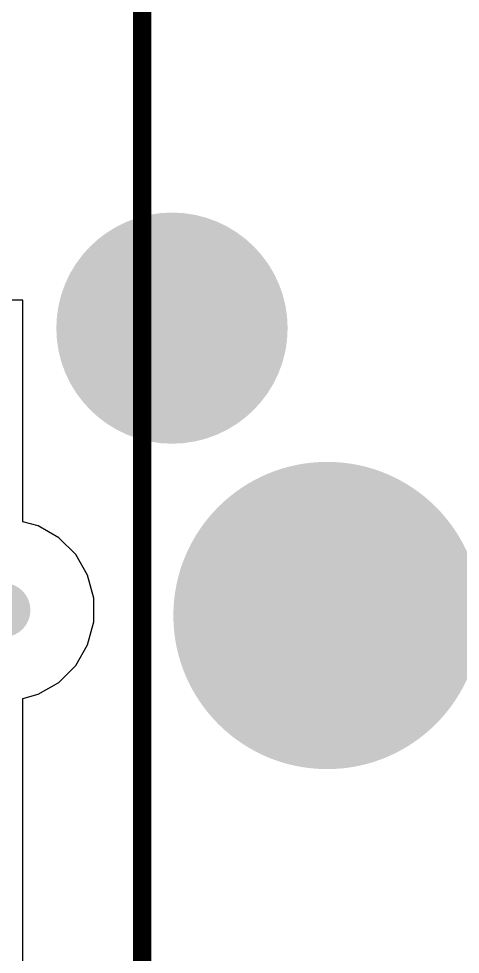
# Model space of a CAD drawing. Header units: inches. Extents: x -0.1 to 94.8, y -0.8 to 67.1.
# Drawn here: x 54.22 to 59.1, y 51.34 to 61.69 of the extents above; entities that cross this region are included whole.
import ezdxf

# ---------------------------------------------------------------- set-up
doc = ezdxf.new("R2010")
doc.units = ezdxf.units.IN
for name, color, linetype in [('Board Layer Stack Bottom Overlay', 54, 'Continuous'), ('Board Layer Stack Bottom Solder', 6, 'Continuous'), ('Bottom Layer', 5, 'Continuous'), ('Layer 1', 76, 'Continuous'), ('Layer 2', 16, 'Continuous'), ('Mechanical 15', 56, 'Continuous'), ('Multi-Layer', 9, 'Continuous'), ('Pad Holes', 156, 'Continuous'), ('Top Layer', 1, 'Continuous'), ('Top Solder', 216, 'Continuous')]:
    doc.layers.add(name, color=color, linetype=linetype)

# ---------------------------------------------------------------- blocks, each defined once
blk = doc.blocks.new('JK00136NL_B_56')
at = {"layer": 'Board Layer Stack Bottom Solder'}
h = blk.add_hatch(color=6, dxfattribs=at)
edge = h.paths.add_edge_path()
edge.add_arc((-5.58, -6.35), 1.7, 0, 360)
h = blk.add_hatch(color=6, dxfattribs=at)
edge = h.paths.add_edge_path()
edge.add_arc((-8.76, -8.065), 1.279, 0, 360)
at = {"layer": 'Bottom Layer'}
h = blk.add_hatch(color=5, dxfattribs=at)
edge = h.paths.add_edge_path()
edge.add_arc((-8.76, -8.065), 1.177, 0, 360)
at = {"layer": 'Layer 1'}
h = blk.add_hatch(color=76, dxfattribs=at)
edge = h.paths.add_edge_path()
edge.add_arc((-8.76, -8.065), 1.177, 0, 360)
at = {"layer": 'Layer 2'}
h = blk.add_hatch(color=16, dxfattribs=at)
edge = h.paths.add_edge_path()
edge.add_arc((-8.76, -8.065), 1.177, 0, 360)
at = {"layer": 'Multi-Layer'}
h = blk.add_hatch(color=9, dxfattribs=at)
edge = h.paths.add_edge_path()
edge.add_arc((-8.76, -8.065), 1.177, 0, 360)
at = {"layer": 'Pad Holes'}
h = blk.add_hatch(color=7, dxfattribs=at)
edge = h.paths.add_edge_path()
edge.add_arc((-5.58, -6.35), 1.6, 0, 360)
h = blk.add_hatch(color=7, dxfattribs=at)
edge = h.paths.add_edge_path()
edge.add_arc((-8.76, -8.065), 0.785, 0, 360)
at = {"layer": 'Top Layer'}
h = blk.add_hatch(color=1, dxfattribs=at)
edge = h.paths.add_edge_path()
edge.add_arc((-8.76, -8.065), 1.177, 0, 360)
at = {"layer": 'Top Solder'}
h = blk.add_hatch(color=216, dxfattribs=at)
edge = h.paths.add_edge_path()
edge.add_arc((-5.58, -6.35), 1.7, 0, 360)
h = blk.add_hatch(color=216, dxfattribs=at)
edge = h.paths.add_edge_path()
edge.add_arc((-8.76, -8.065), 1.279, 0, 360)
at = {"layer": 'Board Layer Stack Bottom Overlay'}
for points in [[(-10.51, -8.395, 0.15, 0.15, 0), (-16.51, -8.395, 0.15, 0.15, 0)], [(16.2, -8.395, 0.15, 0.15, 0), (-7.01, -8.395, 0.15, 0.15, 0)]]:
    blk.add_lwpolyline(points, format="xyseb", dxfattribs=at)
for points in [[(-10.547, -8.395, 0.075, 0.075, 1), (-10.472, -8.395, 0.075, 0.075, 1)], [(-7.048, -8.395, 0.075, 0.075, 1), (-6.973, -8.395, 0.075, 0.075, 1)]]:
    blk.add_lwpolyline(points, format="xyseb", close=True, dxfattribs=at)
at = {"layer": 'Mechanical 15'}
blk.add_lwpolyline([(16.225, -8.395, 0.2, 0.2, 0), (-16.51, -8.395, 0.2, 0.2, 0)], format="xyseb", dxfattribs=at)

msp = doc.modelspace()

# ---------------------------------------------------------------- hatches: boundary and pattern name
at = {"layer": 'Bottom Layer'}
h = msp.add_hatch(color=5, dxfattribs=at)
edge = h.paths.add_edge_path()
edge.add_arc((54.05, 55.15), 0.3, 0, 360)
at = {"layer": 'Layer 1'}
h = msp.add_hatch(color=76, dxfattribs=at)
edge = h.paths.add_edge_path()
edge.add_arc((54.05, 55.15), 0.3, 0, 360)
at = {"layer": 'Layer 2'}
h = msp.add_hatch(color=16, dxfattribs=at)
edge = h.paths.add_edge_path()
edge.add_arc((54.05, 55.15), 0.3, 0, 360)
at = {"layer": 'Top Layer'}
h = msp.add_hatch(color=1, dxfattribs=at)
edge = h.paths.add_edge_path()
edge.add_arc((54.05, 55.15), 0.3, 0, 360)

# ---------------------------------------------------------------- linework, layer by layer
at = {"layer": 'Bottom Layer'}
for p, q in [((54.264, 58.58), (54, 58.58)), ((54.264, 56.57), (54.264, 58.58)), ((54.264, 56.128), (54.264, 56.57)), ((54.436, 56.082), (54.264, 56.128)), ((54.664, 55.95), (54.436, 56.082)), ((54.85, 55.764), (54.664, 55.95)), ((54.982, 55.536), (54.85, 55.764)), ((55.05, 55.282), (54.982, 55.536)), ((55.05, 55.018), (55.05, 55.282)), ((54.982, 54.764), (55.05, 55.018)), ((54.85, 54.536), (54.982, 54.764)), ((54.664, 54.35), (54.85, 54.536)), ((54.436, 54.218), (54.664, 54.35)), ((54.264, 54.172), (54.436, 54.218)), ((54.264, 52.92), (54.264, 54.172)), ((54.264, 51.195), (54.264, 52.92))]:
    msp.add_line(p, q, dxfattribs=at)

# ---------------------------------------------------------------- block references
at = {"rotation": 270}
msp.add_blockref('JK00136NL_B_56', (63.98, 49.51), dxfattribs=at)

doc.saveas('drawing.dxf')
